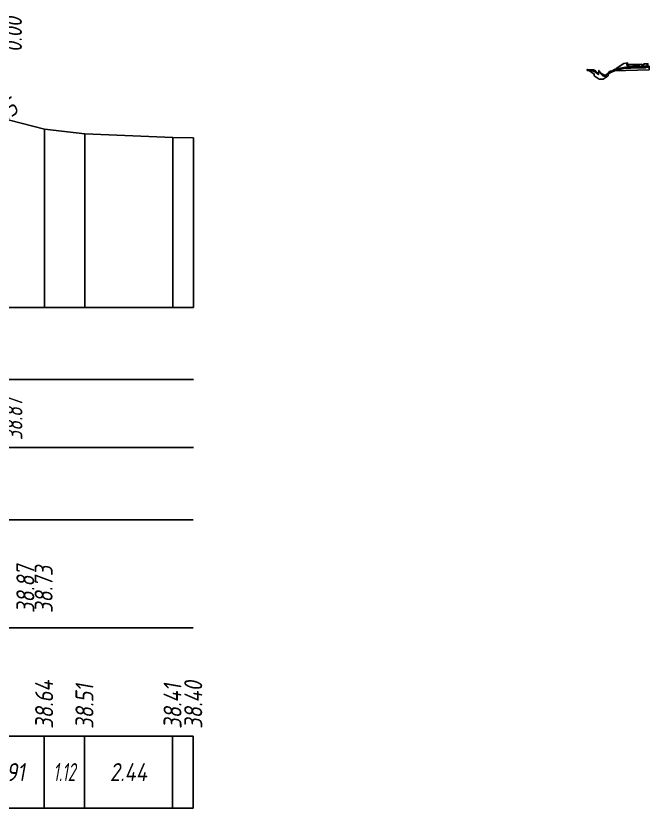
# Model space of a CAD drawing. Extents: x -717 to 1451, y -133302 to 233.
# Drawn here: x -189.6 to -101.8, y -112057.8 to -111948 of the extents above; entities that cross this region are included whole.
import ezdxf
from ezdxf.enums import TextEntityAlignment as Align

# ---------------------------------------------------------------- set-up
doc = ezdxf.new("R2010")
doc.units = 0
for name, color, linetype in [('Код_510', 7, 'Continuous'), ('Код_514', 1, 'Continuous'), ('Код_516', 1, 'Continuous'), ('Объём_2650', 7, 'Continuous'), ('Рабочие отметки', 7, 'Continuous'), ('Таблица', 7, 'Continuous'), ('Уклоны проезжей части', 7, 'Continuous'), ('Черный поперечник', 3, 'Continuous')]:
    doc.layers.add(name, color=color, linetype=linetype)
for name, color, linetype, true_color in [('Контур_2570', 7, 'Continuous', 0x80ff00), ('Объём_2563', 7, 'Continuous', 0xff8000), ('Объём_2570', 7, 'Continuous', 0x80ff00), ('Объём_2600', 7, 'Continuous', 0x808000), ('Объём_2620', 2, 'Continuous', 0xffff00)]:
    doc.layers.add(name, color=color, linetype=linetype, true_color=true_color)
doc.styles.add('М', font='romand.shx', dxfattribs={"width": 0.8, "oblique": 10, "height": 2.5})

msp = doc.modelspace()

# ---------------------------------------------------------------- linework, layer by layer
at = {"layer": 'Код_510'}
for p, q in [((-185.715, -112057.811), (-185.715, -112047.811)), ((-180.123, -112057.811), (-180.123, -112047.811)), ((-167.9, -112057.811), (-167.9, -112047.811)), ((-165.027, -112057.811), (-165.027, -112047.811))]:
    msp.add_line(p, q, dxfattribs=at)
at = {"layer": 'Контур_2570', "flags": 128}
msp.add_lwpolyline([(-223.858, -111960.965), (-210.911, -111961.258), (-209.145, -111961.298), (-208.645, -111960.548), (-208.325, -111960.585), (-195.783, -111961.835), (-195.783, -111961.085), (-195.229, -111961.196), (-185.661, -111963.659), (-180.069, -111964.307), (-167.845, -111964.806), (-164.973, -111964.865)], dxfattribs=at)
at = {"layer": 'Объём_2563', "color": 250, "flags": 128}
msp.add_lwpolyline([(-102.073, -111954.999), (-102.257, -111955.183), (-106.34, -111955.264), (-105.273, -111954.553), (-104.777, -111954.491), (-104.777, -111954.591), (-104.877, -111954.591), (-104.877, -111954.791), (-104.597, -111954.791), (-104.597, -111954.678), (-102.797, -111954.642), (-102.797, -111954.75), (-102.517, -111954.75), (-102.517, -111954.626), (-101.953, -111954.601), (-101.953, -111954.763), (-102.053, -111954.763), (-102.053, -111954.963), (-101.773, -111954.963), (-101.773, -111954.993), (-102.073, -111954.999), (-102.073, -111954.999)], dxfattribs=at)
at = {"layer": 'Объём_2570', "flags": 128}
msp.add_lwpolyline([(-101.773, -111955.079), (-102.432, -111955.093), (-103.074, -111955.11), (-103.174, -111954.96), (-104.45, -111955.096), (-104.82, -111955.151), (-106.494, -111955.517), (-106.985, -111955.772), (-107.173, -111955.797), (-107.391, -111955.919), (-107.768, -111956.277), (-107.828, -111956.354), (-107.872, -111956.361), (-108.238, -111956.204), (-108.405, -111956.076), (-108.741, -111955.676), (-108.824, -111956.108), (-109.236, -111955.751), (-109.49, -111955.604), (-109.942, -111955.585), (-110.354, -111955.528), (-110.354, -111955.378), (-109.942, -111955.435), (-109.49, -111955.454), (-109.236, -111955.601), (-108.824, -111955.958), (-108.741, -111955.526), (-108.405, -111955.926), (-108.238, -111956.054), (-107.872, -111956.211), (-107.828, -111956.204), (-107.768, -111956.127), (-107.391, -111955.769), (-107.173, -111955.647), (-106.985, -111955.622), (-106.494, -111955.367), (-104.82, -111955.001), (-104.45, -111954.946), (-103.174, -111954.81), (-103.074, -111954.96), (-102.432, -111954.943), (-101.773, -111954.929), (-101.773, -111955.079), (-101.773, -111955.079)], dxfattribs=at)
at = {"layer": 'Объём_2600', "color": 5, "flags": 128}
for points in [[(-110.354, -111955.528), (-110.354, -111955.378), (-110.071, -111955.567), (-110.354, -111955.528), (-110.354, -111955.528)], [(-106.854, -111955.607), (-106.656, -111955.601), (-106.985, -111955.772), (-107.131, -111955.792), (-106.854, -111955.607), (-106.854, -111955.607)]]:
    msp.add_lwpolyline(points, dxfattribs=at)
at = {"layer": 'Объём_2620', "flags": 128}
msp.add_lwpolyline([(-107.483, -111956.026), (-107.483, -111956.266), (-108.172, -111956.726), (-108.693, -111956.726), (-109.383, -111956.266), (-109.383, -111956.026), (-110.071, -111955.567), (-109.942, -111955.585), (-109.49, -111955.604), (-109.236, -111955.751), (-108.824, -111956.108), (-108.741, -111955.676), (-108.405, -111956.076), (-108.238, -111956.204), (-107.872, -111956.361), (-107.828, -111956.354), (-107.768, -111956.277), (-107.391, -111955.919), (-107.173, -111955.797), (-107.131, -111955.792), (-107.483, -111956.026), (-107.483, -111956.026)], dxfattribs=at)
at = {"layer": 'Объём_2650', "color": 6, "flags": 128}
msp.add_lwpolyline([(-101.773, -111955.455), (-106.656, -111955.601), (-106.494, -111955.517), (-104.82, -111955.151), (-104.45, -111955.096), (-103.174, -111954.96), (-103.074, -111955.11), (-102.432, -111955.093), (-101.773, -111955.079), (-101.773, -111955.455), (-101.773, -111955.455)], dxfattribs=at)
at = {"layer": 'Таблица'}
for p, q in [((-358.814, -111988.39), (-164.973, -111988.39)), ((-358.814, -111998.39), (-164.973, -111998.39)), ((-358.814, -112007.811), (-164.973, -112007.811)), ((-358.868, -112017.811), (-165.027, -112017.811)), ((-358.868, -112032.811), (-165.027, -112032.811)), ((-358.868, -112047.811), (-165.027, -112047.811)), ((-358.868, -112057.811), (-165.027, -112057.811))]:
    msp.add_line(p, q, dxfattribs=at)
at = {"layer": 'Черный поперечник', "color": 7}
for p, q in [((-185.661, -111963.659), (-185.661, -111988.39)), ((-180.069, -111964.307), (-180.069, -111988.39)), ((-167.845, -111964.806), (-167.845, -111988.39)), ((-164.973, -111964.865), (-164.973, -111988.39))]:
    msp.add_line(p, q, dxfattribs=at)
at = {"layer": 'Черный поперечник', "flags": 128}
msp.add_lwpolyline([(-195.229, -111961.196), (-185.661, -111963.659), (-180.069, -111964.307), (-167.845, -111964.806), (-164.973, -111964.865)], dxfattribs=at)

# ---------------------------------------------------------------- texts
at = {"layer": 'Код_510', "style": 'М', "oblique": 10, "width": 0.8}
for s, p in [('38.64', (-185.715, -112046.811)), ('38.51', (-180.123, -112046.811)), ('38.41', (-167.9, -112046.811)), ('38.40', (-165.027, -112046.811))]:
    msp.add_text(s, height=2.5, rotation=90, dxfattribs=at).set_placement(p, align=Align.MIDDLE_LEFT)
at = {"layer": 'Код_510', "style": 'М', "oblique": 10}
for s, width, p in [('1.91', 0.8, (-190.499, -112052.811)), ('1.12', 0.6, (-182.919, -112052.811)), ('2.44', 0.8, (-174.011, -112052.811))]:
    msp.add_text(s, height=2.5, dxfattribs=dict(at, width=width)).set_placement(p, align=Align.MIDDLE_CENTER)
at = {"layer": 'Код_514', "style": 'М', "oblique": 10, "width": 0.7}
msp.add_text('38.87', height=2.5, rotation=90, dxfattribs=at).set_placement((-189.973, -112006.771), align=Align.MIDDLE_LEFT)
at = {"layer": 'Код_516', "style": 'М', "oblique": 10, "width": 0.8}
for s, p in [('38.87', (-188.322, -112030.76)), ('38.73', (-185.787, -112030.76))]:
    msp.add_text(s, height=2.5, rotation=90, dxfattribs=at).set_placement(p, align=Align.MIDDLE_LEFT)
at = {"layer": 'Рабочие отметки', "color": 1, "style": 'М', "oblique": 10, "width": 0.8}
msp.add_text('0.00', height=2.5, rotation=90, dxfattribs=at).set_placement((-190.051, -111952.98), align=Align.MIDDLE_LEFT)
at = {"layer": 'Уклоны проезжей части', "color": 1, "style": 'М', "oblique": 10, "width": 0.8}
msp.add_text('1:1.5', height=2.5, rotation=33.69007, dxfattribs=at).set_placement((-190.698, -111963.248), align=Align.BOTTOM_CENTER)

doc.saveas('drawing.dxf')
